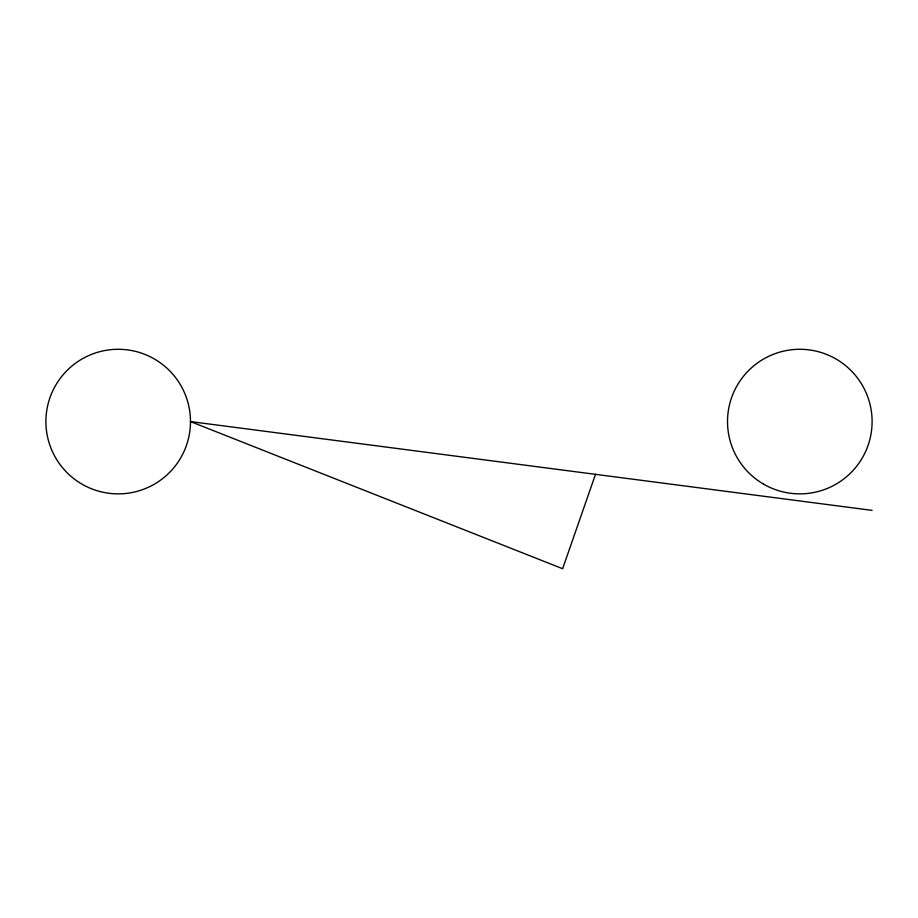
<?xml version="1.0" encoding="UTF-8"?>
<svg xmlns="http://www.w3.org/2000/svg" width="918" height="918" viewBox="0 0 918 918"><rect width="100%" height="100%" fill="white"/><g stroke="black" fill="none" stroke-linecap="round" stroke-linejoin="round"><path stroke-width="1.38" d="M595.507 474.342L562.631 568.712L190.485 421.58A72.293 72.293 0 0 0 82.046 358.972A72.293 72.293 0 0 0 82.046 484.188A72.293 72.293 0 0 0 190.485 421.58L872.1 510.374M763.661 484.188A72.293 72.293 0 0 0 872.1 421.58A72.293 72.293 0 0 0 763.661 358.972A72.293 72.293 0 0 0 763.661 484.188"/></g></svg>
